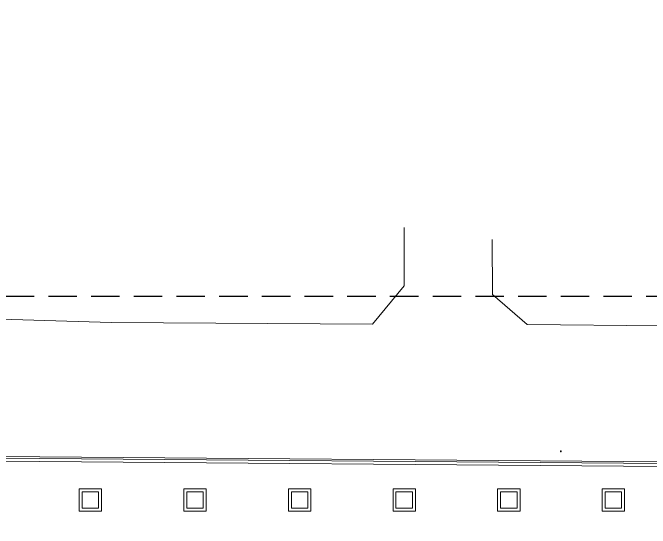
# Model space of a CAD drawing. Header units: millimetres. Extents: x 206 to 837, y 40 to 323.
# Drawn here: x 662.16 to 704.83, y 288.25 to 322.75 of the extents above; entities that cross this region are included whole.
import ezdxf

# ---------------------------------------------------------------- set-up
doc = ezdxf.new("R2010")
doc.units = ezdxf.units.MM
doc.linetypes.add('HIDDEN', pattern=[9.525, 6.35, -3.175])
doc.layers.add('I-ARQ', color=8, linetype='Continuous', lineweight=0)

# ---------------------------------------------------------------- blocks, each defined once
blk = doc.blocks.new('CANTEIRO')
at = {"layer": 'I-ARQ'}
for points in [[(-1.7, 0.75), (-0.2, 0.75), (-0.2, -0.75), (-1.7, -0.75)], [(-1.5, 0.55), (-0.4, 0.55), (-0.4, -0.55), (-1.5, -0.55)]]:
    blk.add_lwpolyline(points, close=True, dxfattribs=at)
blk = doc.blocks.new('CERCA')
at = {"layer": 'I-ARQ'}
blk.add_lwpolyline([(-0.025, 0), (0.025, 0), (0.025, -0.06), (-0.025, -0.06)], close=True, dxfattribs=at)

msp = doc.modelspace()

# ---------------------------------------------------------------- linework, layer by layer
at = {"linetype": 'HIDDEN', "ltscale": 0.3}
msp.add_lwpolyline([(644.545, 303.79), (779.432, 303.79), (779.432, 188.6), (644.545, 188.6)], close=True, dxfattribs=at)
at = {"layer": 'I-ARQ'}
for p, q in [((655.49, 292.787), (731.829, 292.183)), ((655.658, 292.986), (731.853, 292.383)), ((655.742, 293.085), (731.866, 292.483))]:
    msp.add_line(p, q, dxfattribs=at)
for points in [[(649.413, 322.748), (649.278, 311.188), (649.372, 305.271), (650.966, 303.569), (652.458, 302.503), (668.748, 302.018), (686.233, 301.903), (688.367, 304.477), (688.347, 308.366)], [(694.247, 307.571), (694.267, 303.891), (696.581, 301.879), (705.499, 301.804), (714.588, 301.768), (731.424, 301.515), (775.266, 301.235)]]:
    msp.add_lwpolyline(points, dxfattribs=at)

# ---------------------------------------------------------------- block references
for name, p, rotation in [('CERCA', (698.845, 293.37), 180.0001156863291), ('CANTEIRO', (666.409, 290.144), 180.0000000066701), ('CANTEIRO', (673.409, 290.144), 180.0000000066701), ('CANTEIRO', (680.409, 290.144), 180.0000000066701), ('CANTEIRO', (687.409, 290.144), 180.0000000066701), ('CANTEIRO', (694.409, 290.144), 180.0000000066701), ('CANTEIRO', (701.409, 290.144), 180.0000000066701)]:
    msp.add_blockref(name, p, dxfattribs=dict(at, rotation=rotation))

doc.saveas('drawing.dxf')
